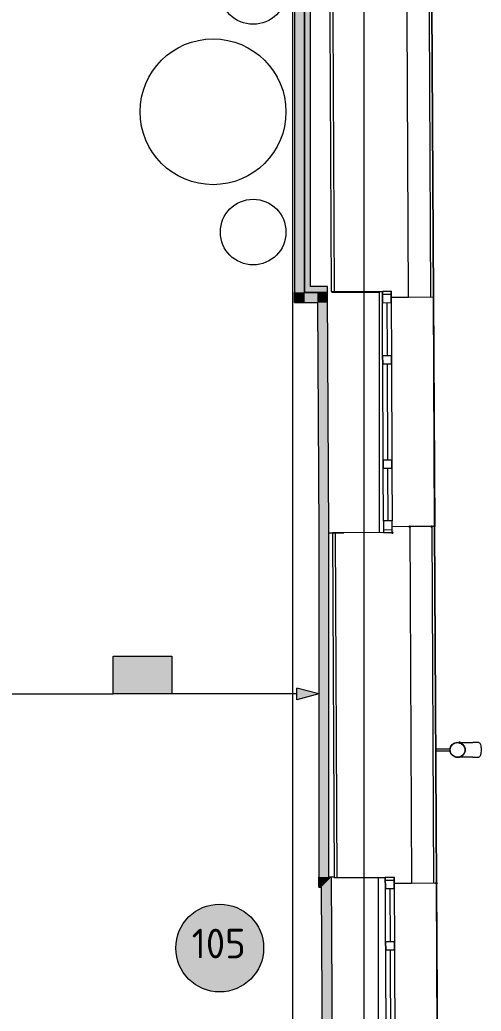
# Model space of a CAD drawing. Header units: millimetres. Extents: x -546 to 1681, y -650 to 1730.
# Drawn here: x 310.1 to 341.7, y 553.3 to 621.3 of the extents above; entities that cross this region are included whole.
import ezdxf

# ---------------------------------------------------------------- set-up
doc = ezdxf.new("R2010")
doc.units = ezdxf.units.MM

msp = doc.modelspace()

# ---------------------------------------------------------------- hatches: boundary and pattern name
at = {"true_color": 0xf1d696}
h = msp.add_hatch(color=41, dxfattribs=at)
h.dxf.hatch_style = 2
h.paths.add_polyline_path([(328.891, 626.433), (329.591, 626.433), (329.591, 602.625), (328.891, 602.625)])
h = msp.add_hatch(color=7)
h.dxf.hatch_style = 2
h.paths.add_polyline_path([(329.991, 603.025), (329.591, 603.025), (329.591, 626.433), (329.991, 626.433)])
h = msp.add_hatch(color=41, dxfattribs=at)
h.dxf.hatch_style = 2
h.paths.add_polyline_path([(329.591, 602.625), (328.891, 601.925), (328.891, 602.625)])
h = msp.add_hatch(color=41, dxfattribs=at)
h.dxf.hatch_style = 2
h.paths.add_polyline_path([(329.591, 602.625), (329.591, 601.925), (328.891, 601.925)])
h = msp.add_hatch(color=7)
h.dxf.hatch_style = 2
h.paths.add_polyline_path([(329.591, 603.025), (331.166, 603.025), (331.166, 602.625), (329.591, 602.625)])
h = msp.add_hatch(color=41, dxfattribs=at)
h.dxf.hatch_style = 2
h.paths.add_polyline_path([(329.591, 601.925), (329.591, 602.625), (330.458, 602.625), (330.462, 601.925)])
h = msp.add_hatch(color=41, dxfattribs=at)
h.dxf.hatch_style = 2
h.paths.add_polyline_path([(331.158, 602.625), (330.462, 601.925), (330.458, 602.625)])
h = msp.add_hatch(color=41, dxfattribs=at)
h.dxf.hatch_style = 2
h.paths.add_polyline_path([(330.462, 601.925), (331.154, 602.621), (331.162, 601.925)])
h = msp.add_hatch(color=41, dxfattribs=at)
h.dxf.hatch_style = 2
h.paths.add_polyline_path([(330.462, 601.925), (331.162, 601.925), (331.256, 586.132), (330.556, 586.13)])
h = msp.add_hatch(color=7)
h.dxf.hatch_style = 2
h.paths.add_polyline_path([(335.512, 586.139), (335.538, 586.075), (335.602, 586.049), (335.665, 586.075), (335.692, 586.139), (335.692, 586.149), (335.665, 586.212), (335.602, 586.239), (335.538, 586.212), (335.512, 586.149)])
h = msp.add_hatch(color=7)
h.dxf.hatch_style = 2
h.paths.add_polyline_path([(336.8, 586.645), (336.736, 586.618), (336.71, 586.555), (336.736, 586.491), (336.8, 586.465), (336.863, 586.491), (336.89, 586.555), (336.863, 586.618)])
h = msp.add_hatch(color=7)
h.dxf.hatch_style = 2
h.paths.add_polyline_path([(338.39, 586.562), (338.363, 586.625), (338.3, 586.652), (338.236, 586.625), (338.21, 586.562), (338.21, 586.552), (338.236, 586.488), (338.3, 586.462), (338.363, 586.488), (338.39, 586.552)])
h = msp.add_hatch(color=41, dxfattribs=at)
h.dxf.hatch_style = 2
h.paths.add_polyline_path([(331.256, 562.519), (330.556, 562.519), (330.556, 586.13), (331.256, 586.132)])
at = {"true_color": 0xffffff}
h = msp.add_hatch(color=7, dxfattribs=at)
h.dxf.hatch_style = 2
h.paths.add_polyline_path([(316.453, 577.674), (320.493, 577.674), (320.493, 575.086), (316.453, 575.086)])
h = msp.add_hatch(color=7, dxfattribs=at)
h.dxf.hatch_style = 2
h.paths.add_polyline_path([(316.453, 577.674), (320.493, 577.674), (320.493, 575.086), (316.453, 575.086)])
at = {"true_color": 0x0077b0}
h = msp.add_hatch(color=144, dxfattribs=at)
h.paths.add_polyline_path([(317.664, 576.278), (317.664, 577.085), (317.635, 577.242), (317.546, 577.373), (317.417, 577.459), (317.261, 577.488), (317.104, 577.459), (316.973, 577.373), (316.886, 577.242), (316.857, 577.085), (316.857, 576.278), (316.886, 576.122), (316.973, 575.993), (317.104, 575.904), (317.261, 575.874), (317.417, 575.904), (317.546, 575.993), (317.635, 576.122)])
h.paths.add_polyline_path([(317.865, 576.278), (317.854, 576.157), (317.821, 576.045), (317.765, 575.942), (317.687, 575.849), (317.595, 575.771), (317.493, 575.717), (317.382, 575.684), (317.261, 575.674), (317.139, 575.684), (317.028, 575.717), (316.925, 575.771), (316.832, 575.849), (316.754, 575.942), (316.699, 576.045), (316.666, 576.157), (316.655, 576.278), (316.655, 577.085), (316.666, 577.207), (316.699, 577.318), (316.754, 577.421), (316.832, 577.514), (316.925, 577.592), (317.028, 577.647), (317.139, 577.681), (317.261, 577.692), (317.382, 577.681), (317.494, 577.648), (317.597, 577.593), (317.69, 577.517), (317.766, 577.423), (317.821, 577.32), (317.854, 577.207), (317.865, 577.085)])
h = msp.add_hatch(color=144, dxfattribs=at)
h.paths.add_polyline_path([(317.664, 576.278), (317.664, 577.085), (317.635, 577.242), (317.546, 577.373), (317.417, 577.459), (317.261, 577.488), (317.104, 577.459), (316.973, 577.373), (316.886, 577.242), (316.857, 577.085), (316.857, 576.278), (316.886, 576.122), (316.973, 575.993), (317.104, 575.904), (317.261, 575.874), (317.417, 575.904), (317.546, 575.993), (317.635, 576.122)])
h.paths.add_polyline_path([(317.865, 576.278), (317.854, 576.157), (317.821, 576.045), (317.765, 575.942), (317.687, 575.849), (317.595, 575.771), (317.493, 575.717), (317.382, 575.684), (317.261, 575.674), (317.139, 575.684), (317.028, 575.717), (316.925, 575.771), (316.832, 575.849), (316.754, 575.942), (316.699, 576.045), (316.666, 576.157), (316.655, 576.278), (316.655, 577.085), (316.666, 577.207), (316.699, 577.318), (316.754, 577.421), (316.832, 577.514), (316.925, 577.592), (317.028, 577.647), (317.139, 577.681), (317.261, 577.692), (317.382, 577.681), (317.494, 577.648), (317.597, 577.593), (317.69, 577.517), (317.766, 577.423), (317.821, 577.32), (317.854, 577.207), (317.865, 577.085)])
h = msp.add_hatch(color=144, dxfattribs=at)
h.dxf.hatch_style = 2
h.paths.add_polyline_path([(320.088, 577.347), (319.856, 577.116), (319.786, 577.085), (319.709, 577.11), (319.684, 577.186), (319.712, 577.257), (320.107, 577.652), (320.148, 577.682), (320.189, 577.692), (320.265, 577.666), (320.29, 577.59), (320.29, 575.773), (320.265, 575.698), (320.189, 575.674), (320.113, 575.698), (320.088, 575.773)])
h = msp.add_hatch(color=144, dxfattribs=at)
h.dxf.hatch_style = 2
h.paths.add_polyline_path([(320.088, 577.347), (319.856, 577.116), (319.786, 577.085), (319.709, 577.11), (319.684, 577.186), (319.712, 577.257), (320.107, 577.652), (320.148, 577.682), (320.189, 577.692), (320.265, 577.666), (320.29, 577.59), (320.29, 575.773), (320.265, 575.698), (320.189, 575.674), (320.113, 575.698), (320.088, 575.773)])
h = msp.add_hatch(color=144, dxfattribs=at)
h.dxf.hatch_style = 2
h.paths.add_polyline_path([(319.178, 576.176), (318.371, 576.176), (318.295, 576.202), (318.27, 576.278), (318.295, 576.354), (318.371, 576.379), (319.178, 576.379), (319.254, 576.354), (319.279, 576.278), (319.254, 576.202)])
h = msp.add_hatch(color=144, dxfattribs=at)
h.dxf.hatch_style = 2
h.paths.add_polyline_path([(319.178, 576.176), (318.371, 576.176), (318.295, 576.202), (318.27, 576.278), (318.295, 576.354), (318.371, 576.379), (319.178, 576.379), (319.254, 576.354), (319.279, 576.278), (319.254, 576.202)])
h = msp.add_hatch(color=144, dxfattribs=at)
h.dxf.hatch_style = 2
h.paths.add_polyline_path([(330.556, 575.086), (329.063, 574.686), (329.063, 575.486)])
h = msp.add_hatch(color=7)
h.dxf.hatch_style = 2
h.paths.add_polyline_path([(340.205, 571.83), (340.141, 571.803), (340.115, 571.74), (340.141, 571.676), (340.205, 571.65), (340.218, 571.65), (340.281, 571.676), (340.308, 571.74), (340.281, 571.803), (340.218, 571.83)])
at = {"true_color": 0xf1d696}
h = msp.add_hatch(color=41, dxfattribs=at)
h.dxf.hatch_style = 2
h.paths.add_polyline_path([(331.256, 562.519), (330.556, 561.819), (330.556, 562.519)])
h = msp.add_hatch(color=41, dxfattribs=at)
h.dxf.hatch_style = 2
h.paths.add_polyline_path([(331.256, 562.519), (331.423, 562.519), (330.728, 561.819), (330.727, 561.99)])
h = msp.add_hatch(color=41, dxfattribs=at)
h.dxf.hatch_style = 2
h.paths.add_polyline_path([(331.523, 546.619), (330.823, 546.619), (330.728, 561.819), (331.423, 562.519)])
h = msp.add_hatch(color=41, dxfattribs=at)
h.dxf.hatch_style = 2
h.paths.add_polyline_path([(330.727, 561.99), (330.728, 561.819), (330.556, 561.819)])
h = msp.add_hatch(color=7)
h.dxf.hatch_style = 2
h.paths.add_polyline_path([(338.624, 562.197), (338.56, 562.17), (338.534, 562.107), (338.56, 562.043), (338.624, 562.017), (338.634, 562.017), (338.697, 562.043), (338.724, 562.107), (338.697, 562.17), (338.634, 562.197)])
at = {"true_color": 0xffffff}
h = msp.add_hatch(color=7, dxfattribs=at)
edge = h.paths.add_edge_path()
edge.add_arc((323.768, 557.651), 3.012, 0, 360)

# ---------------------------------------------------------------- linework, layer by layer
at = {"color": 7, "lineweight": 0}
for points in [[(333.673, 197.821), (333.673, 730.152)], [(328.756, 645.213), (328.756, 494.786)], [(328.891, 627.132), (328.891, 602.625)], [(329.591, 626.432), (329.591, 602.625)], [(329.591, 602.625), (329.591, 626.432)], [(336.72, 602.305), (336.597, 626.348)], [(338.097, 626.356), (338.22, 602.312)], [(338.42, 602.313), (338.297, 626.357)], [(338.297, 626.347), (338.42, 602.313)], [(338.43, 602.313), (338.307, 626.347)], [(329.991, 603.025), (329.991, 626.032)], [(331.299, 626.021), (331.418, 602.678)], [(331.499, 626.022), (331.618, 602.679)], [(328.891, 601.925), (328.891, 602.625)], [(329.591, 602.625), (331.166, 602.625)], [(330.458, 602.625), (329.591, 602.625)], [(331.166, 603.025), (329.991, 603.025)], [(331.158, 602.625), (330.458, 602.625)], [(331.256, 586.132), (331.158, 602.625)], [(331.166, 602.625), (331.166, 603.025)], [(331.418, 602.678), (331.618, 602.679)], [(331.476, 602.625), (331.476, 602.678)], [(334.713, 602.625), (331.476, 602.625)], [(331.618, 602.679), (334.918, 602.695)], [(334.713, 586.144), (334.713, 602.625)], [(334.918, 602.695), (335.518, 602.698)], [(335.518, 602.698), (334.918, 602.695)], [(334.922, 601.895), (334.918, 602.695)], [(334.918, 602.695), (334.922, 601.895)], [(335.518, 602.698), (335.522, 601.899)], [(335.522, 601.899), (335.518, 602.698)], [(328.891, 601.925), (330.462, 601.925)], [(330.462, 601.925), (330.556, 586.13)], [(334.919, 602.495), (335.519, 602.498)], [(335.522, 601.899), (334.922, 601.895)], [(334.94, 598.295), (334.922, 601.895)], [(335.222, 601.897), (335.24, 598.297)], [(335.52, 602.298), (336.72, 602.305)], [(335.522, 601.899), (335.54, 598.299)], [(336.72, 602.305), (338.43, 602.313)], [(338.5, 586.563), (338.42, 602.313)], [(338.43, 602.313), (338.51, 586.563)], [(334.94, 598.295), (335.54, 598.299)], [(334.943, 597.696), (334.94, 598.295)], [(334.94, 598.295), (334.943, 597.696)], [(335.54, 598.299), (335.543, 597.699)], [(335.543, 597.699), (335.54, 598.299)], [(335.543, 597.699), (334.943, 597.696)], [(334.976, 591.146), (334.943, 597.696)], [(335.243, 597.697), (335.276, 591.147)], [(335.543, 597.699), (335.576, 591.149)], [(334.976, 591.146), (335.576, 591.149)], [(334.979, 590.546), (334.976, 591.146)], [(334.976, 591.146), (334.979, 590.546)], [(335.576, 591.149), (335.579, 590.549)], [(335.579, 590.549), (335.576, 591.149)], [(335.579, 590.549), (334.979, 590.546)], [(334.998, 586.946), (334.979, 590.546)], [(335.279, 590.547), (335.298, 586.947)], [(335.579, 590.549), (335.598, 586.949)], [(335.598, 586.949), (334.998, 586.946)], [(334.998, 586.946), (335.002, 586.146)], [(334.998, 586.946), (335.002, 586.146)], [(335.602, 586.149), (335.598, 586.949)], [(335.602, 586.149), (335.598, 586.949)], [(335.001, 586.346), (335.601, 586.349)], [(336.8, 586.555), (335.6, 586.549)], [(338.51, 586.563), (336.8, 586.555)], [(336.8, 586.555), (336.924, 562.108)], [(338.3, 586.552), (338.424, 562.116)], [(338.624, 562.117), (338.5, 586.563)], [(338.5, 586.563), (338.624, 562.107)], [(338.634, 562.107), (338.51, 586.563)], [(330.556, 586.13), (330.556, 562.519)], [(331.256, 562.519), (331.256, 586.132)], [(331.256, 586.132), (332.271, 586.132)], [(331.256, 562.519), (331.256, 586.132)], [(331.702, 586.129), (331.502, 586.128)], [(331.502, 586.128), (331.622, 562.481)], [(335.002, 586.146), (331.702, 586.129)], [(331.822, 562.482), (331.702, 586.129)], [(335.002, 586.146), (335.602, 586.149)], [(335.002, 586.146), (335.602, 586.149)], [(339.569, 571.287), (338.587, 571.282)], [(339.558, 571.237), (339.568, 571.343), (339.598, 571.441), (339.646, 571.529), (339.71, 571.606), (339.786, 571.67), (339.875, 571.718), (339.972, 571.748), (340.078, 571.759), (340.182, 571.748), (340.279, 571.718), (340.367, 571.67), (340.444, 571.607), (340.508, 571.531), (340.556, 571.443), (340.586, 571.346), (340.598, 571.242)], [(340.598, 571.242), (340.587, 571.134), (340.557, 571.036), (340.509, 570.948), (340.445, 570.871), (340.368, 570.808), (340.28, 570.76), (340.182, 570.729), (340.078, 570.719), (339.973, 570.729), (339.875, 570.759), (339.787, 570.807), (339.71, 570.87), (339.647, 570.947), (339.599, 571.035), (339.568, 571.132), (339.558, 571.237)], [(339.578, 571.237), (339.588, 571.339), (339.617, 571.433), (339.663, 571.518), (339.724, 571.592), (339.798, 571.653), (339.883, 571.699), (339.977, 571.728), (340.078, 571.739), (340.178, 571.729), (340.271, 571.7), (340.356, 571.654), (340.43, 571.593), (340.491, 571.52), (340.537, 571.435), (340.567, 571.342), (340.578, 571.242)], [(340.578, 571.242), (340.567, 571.138), (340.538, 571.044), (340.492, 570.959), (340.431, 570.885), (340.357, 570.824), (340.272, 570.778), (340.178, 570.749), (340.078, 570.739), (339.977, 570.749), (339.883, 570.778), (339.798, 570.824), (339.724, 570.885), (339.663, 570.958), (339.617, 571.043), (339.588, 571.136), (339.578, 571.237)], [(340.218, 571.74), (340.245, 571.74)], [(340.245, 571.74), (340.273, 571.74)], [(340.273, 571.74), (340.304, 571.74)], [(340.304, 571.74), (340.337, 571.741)], [(340.337, 571.741), (340.372, 571.741)], [(340.372, 571.741), (340.409, 571.741)], [(340.409, 571.741), (340.447, 571.741)], [(340.447, 571.741), (340.488, 571.741)], [(340.488, 571.741), (340.53, 571.741)], [(340.53, 571.741), (340.574, 571.742)], [(340.574, 571.742), (340.619, 571.742)], [(340.619, 571.742), (340.666, 571.742)], [(340.666, 571.742), (340.715, 571.742)], [(340.715, 571.742), (340.765, 571.743)], [(340.765, 571.743), (340.816, 571.743)], [(340.816, 571.743), (340.868, 571.743)], [(340.868, 571.743), (340.922, 571.743)], [(340.922, 571.743), (340.976, 571.744)], [(340.976, 571.744), (341.031, 571.744)], [(341.031, 571.744), (341.088, 571.744)], [(341.088, 571.744), (341.111, 571.744)], [(341.537, 571.747), (341.111, 571.744)], [(341.536, 571.746), (341.567, 571.736), (341.596, 571.707), (341.623, 571.661), (341.646, 571.6), (341.665, 571.527), (341.68, 571.442), (341.69, 571.348), (341.693, 571.247)], [(341.693, 571.247), (341.691, 571.146), (341.682, 571.053), (341.668, 570.968), (341.65, 570.893), (341.627, 570.832), (341.601, 570.786), (341.572, 570.757), (341.541, 570.746)], [(338.588, 571.182), (339.569, 571.187)], [(340.234, 570.74), (340.21, 570.74)], [(340.261, 570.74), (340.234, 570.74)], [(340.291, 570.74), (340.261, 570.74)], [(340.323, 570.74), (340.291, 570.74)], [(340.356, 570.741), (340.323, 570.74)], [(340.392, 570.741), (340.356, 570.741)], [(340.43, 570.741), (340.392, 570.741)], [(340.469, 570.741), (340.43, 570.741)], [(340.51, 570.741), (340.469, 570.741)], [(340.553, 570.742), (340.51, 570.741)], [(340.598, 570.742), (340.553, 570.742)], [(340.644, 570.742), (340.598, 570.742)], [(340.691, 570.742), (340.644, 570.742)], [(340.74, 570.743), (340.691, 570.742)], [(340.791, 570.743), (340.74, 570.743)], [(340.842, 570.743), (340.791, 570.743)], [(340.895, 570.743), (340.842, 570.743)], [(340.949, 570.744), (340.895, 570.743)], [(341.004, 570.744), (340.949, 570.744)], [(341.06, 570.744), (341.004, 570.744)], [(341.117, 570.744), (341.06, 570.744)], [(341.117, 570.744), (341.542, 570.747)], [(330.556, 561.819), (330.556, 562.519)], [(331.622, 562.519), (331.256, 562.519)], [(331.423, 562.519), (331.256, 562.519)], [(331.523, 546.619), (331.423, 562.519)], [(331.622, 562.481), (331.822, 562.482)], [(331.822, 562.482), (335.122, 562.499)], [(334.664, 545.946), (334.664, 562.497)], [(335.122, 562.499), (335.722, 562.502)], [(335.722, 562.502), (335.122, 562.499)], [(335.126, 561.699), (335.122, 562.499)], [(335.122, 562.499), (335.126, 561.699)], [(335.722, 562.502), (335.726, 561.702)], [(335.726, 561.702), (335.722, 562.502)], [(330.556, 561.819), (330.728, 561.819)], [(330.728, 561.819), (330.823, 546.619)], [(335.123, 562.299), (335.723, 562.302)], [(335.724, 562.102), (336.924, 562.108)], [(336.924, 562.108), (338.624, 562.117)], [(338.704, 546.357), (338.624, 562.107)], [(338.634, 562.107), (338.714, 546.357)], [(335.726, 561.702), (335.126, 561.699)], [(335.144, 558.099), (335.126, 561.699)], [(335.426, 561.7), (335.444, 558.1)], [(335.726, 561.702), (335.744, 558.102)], [(320.756, 557.651), (320.772, 557.959), (320.818, 558.258), (320.892, 558.546), (320.993, 558.823), (321.12, 559.087), (321.271, 559.335), (321.444, 559.567), (321.638, 559.781), (321.852, 559.975), (322.084, 560.148), (322.333, 560.299), (322.596, 560.426), (322.873, 560.527), (323.161, 560.601), (323.46, 560.647), (323.768, 560.663), (324.076, 560.647), (324.375, 560.601), (324.664, 560.527), (324.941, 560.426), (325.204, 560.299), (325.452, 560.148), (325.684, 559.975), (325.898, 559.781), (326.093, 559.567), (326.266, 559.335), (326.417, 559.087), (326.544, 558.823), (326.645, 558.546), (326.719, 558.258), (326.765, 557.959), (326.78, 557.651)], [(326.78, 557.651), (326.765, 557.343), (326.719, 557.044), (326.645, 556.755), (326.544, 556.479), (326.417, 556.215), (326.266, 555.967), (326.093, 555.735), (325.898, 555.521), (325.684, 555.327), (325.452, 555.154), (325.204, 555.003), (324.941, 554.876), (324.664, 554.775), (324.375, 554.701), (324.076, 554.655), (323.768, 554.64), (323.46, 554.655), (323.161, 554.701), (322.873, 554.775), (322.596, 554.876), (322.333, 555.003), (322.084, 555.154), (321.852, 555.327), (321.638, 555.521), (321.444, 555.735), (321.271, 555.967), (321.12, 556.215), (320.993, 556.479), (320.892, 556.755), (320.818, 557.044), (320.772, 557.343), (320.756, 557.651)], [(335.144, 558.099), (335.744, 558.102)], [(335.147, 557.499), (335.144, 558.099)], [(335.144, 558.099), (335.147, 557.499)], [(335.744, 558.102), (335.747, 557.502)], [(335.747, 557.502), (335.744, 558.102)], [(335.747, 557.502), (335.147, 557.499)], [(335.181, 550.949), (335.147, 557.499)], [(335.447, 557.5), (335.481, 550.951)], [(335.747, 557.502), (335.781, 550.952)]]:
    msp.add_lwpolyline(points, dxfattribs=at)
at = {"color": 144, "lineweight": 0, "true_color": 0x0077b0}
for points in [[(316.453, 577.674), (320.493, 577.674)], [(316.453, 575.086), (316.453, 577.674)], [(316.453, 577.674), (320.493, 577.674)], [(316.453, 575.086), (316.453, 577.674)], [(320.493, 577.674), (320.493, 575.086)], [(320.493, 577.674), (320.493, 575.086)], [(329.063, 574.686), (329.063, 575.486)], [(330.556, 575.086), (329.063, 575.486)], [(308.187, 575.086), (310.146, 575.086)], [(310.146, 575.086), (316.453, 575.086)], [(320.493, 575.086), (316.453, 575.086)], [(320.493, 575.086), (316.453, 575.086)], [(327.103, 575.086), (320.493, 575.086)], [(329.063, 575.086), (327.103, 575.086)], [(330.556, 575.086), (329.063, 574.686)]]:
    msp.add_lwpolyline(points, dxfattribs=at)
at = {"color": 253, "lineweight": 0, "true_color": 0x999999}
for centre, radius in [((326.061, 623.263), 2.25), ((323.311, 615.013), 5), ((326.061, 606.763), 2.25)]:
    msp.add_circle(centre, radius, dxfattribs=at)

# ---------------------------------------------------------------- texts
at = {"color": 7, "insert": (321.849, 558.972), "char_height": 2.02685, "attachment_point": 1}
msp.add_mtext('{\\fGOSTCommon|b0|i0|c0;105}', dxfattribs=at)

doc.saveas('drawing.dxf')
